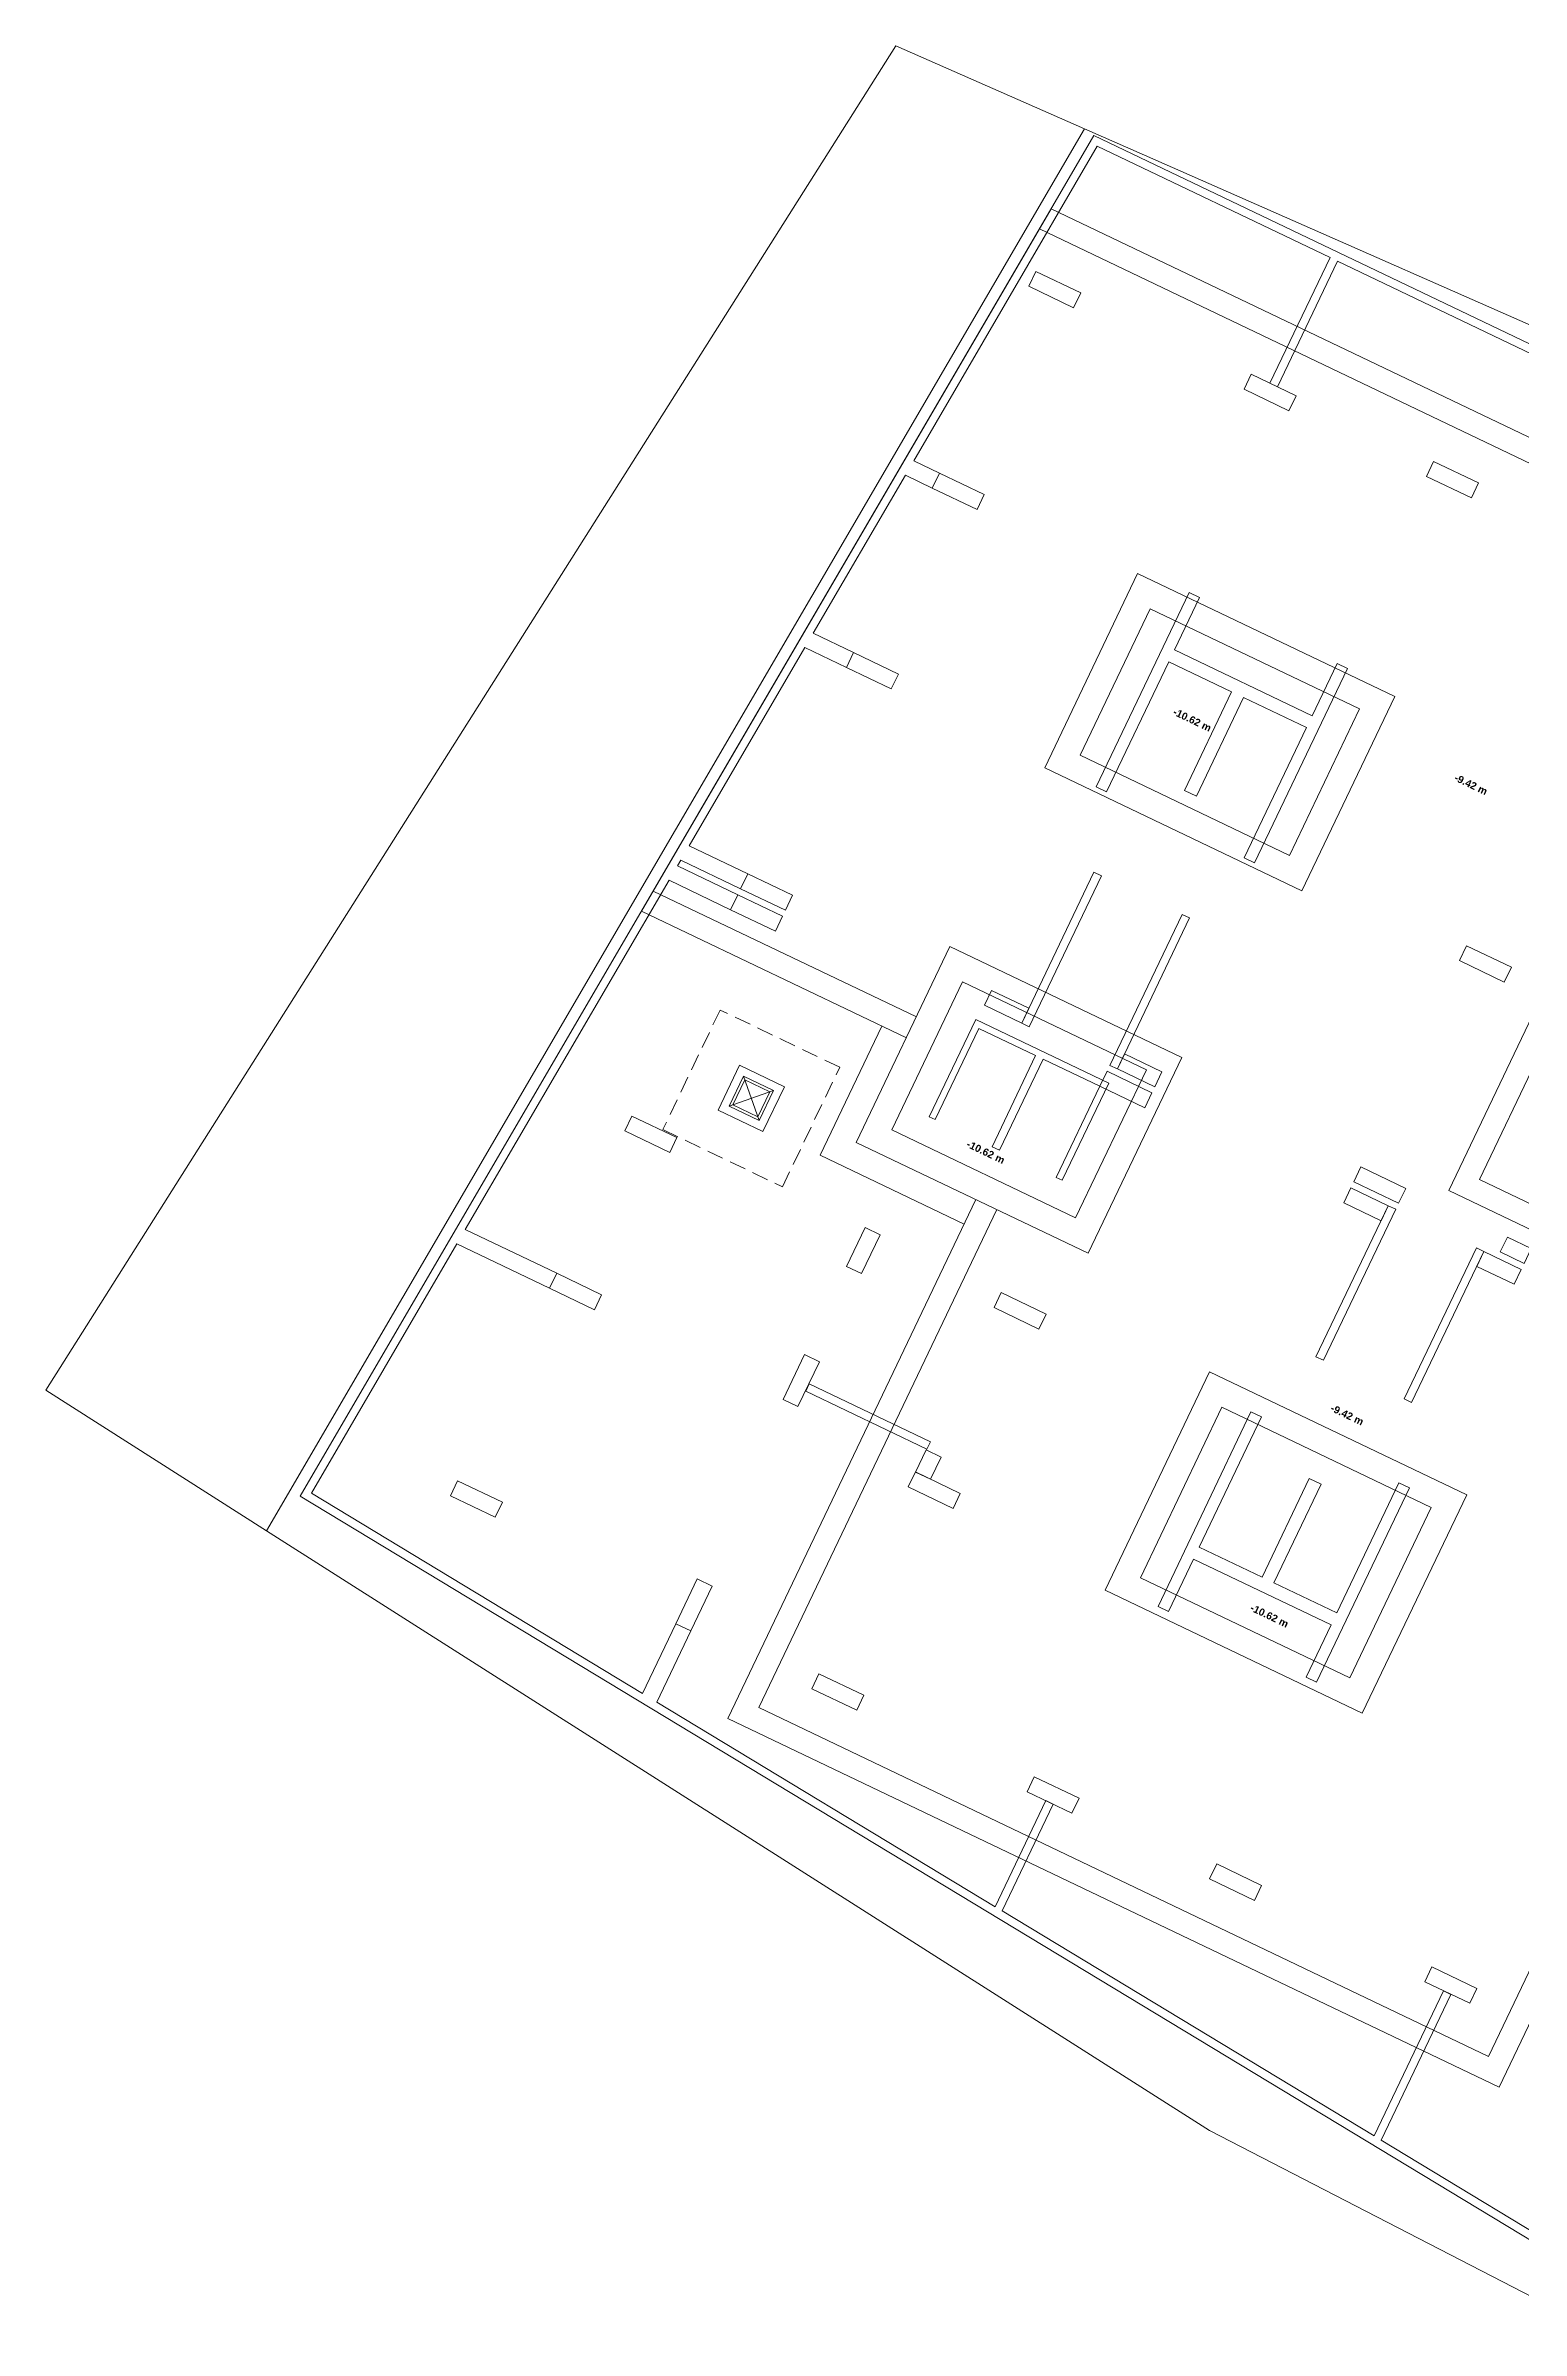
# Model space of a CAD drawing. Header units: metres. Extents: x 7511808.3 to 7511878.3, y 4693245.3 to 4693314.3.
# Drawn here: x 7511808.3 to 7511852.8, y 4693245.3 to 4693314.3 of the extents above; entities that cross this region are included whole.
import ezdxf
from ezdxf.enums import TextEntityAlignment as Align

# ---------------------------------------------------------------- set-up
doc = ezdxf.new("R2010")
doc.units = ezdxf.units.M
doc.linetypes.add('CACHE', pattern=[0.375, 0.25, -0.125])
for name, color, linetype, lineweight in [('bodrumi', 5, 'Continuous', 0), ('krani', 1, 'Continuous', 0), ('muri', 252, 'Continuous', 0), ('NIVEAU', 170, 'Continuous', 0), ('parcela', 7, 'Continuous', 0), ('shtyllat', 1, 'Continuous', 0), ('trapazani', 3, 'Continuous', 0)]:
    doc.layers.add(name, color=color, linetype=linetype, lineweight=lineweight)
doc.styles.add('style2', font='arialbd.ttf', dxfattribs={"height": 20})

msp = doc.modelspace()

# ---------------------------------------------------------------- linework, layer by layer
at = {"layer": 'bodrumi'}
msp.add_lwpolyline([(7511855.345, 4693246.71), (7511877.719, 4693293.499), (7511839.929, 4693311.57), (7511815.983, 4693270.516)], close=True, dxfattribs=at)
at = {"layer": 'krani', "color": 159, "ltscale": 0.5}
for p, q in [((7511828.924, 4693282.282), (7511830.258, 4693282.752)), ((7511829.356, 4693283.184), (7511829.826, 4693281.85))]:
    msp.add_line(p, q, dxfattribs=at)
at = {"layer": 'krani', "linetype": 'CACHE', "ltscale": 2}
msp.add_lwpolyline([(7511826.923, 4693281.578), (7511830.531, 4693279.849), (7511832.259, 4693283.457), (7511828.652, 4693285.185)], close=True, dxfattribs=at)
at = {"layer": 'krani', "lineweight": 5}
msp.add_lwpolyline([(7511828.591, 4693282.165), (7511829.943, 4693281.517), (7511830.592, 4693282.869), (7511829.239, 4693283.518)], close=True, dxfattribs=at)
at = {"layer": 'krani', "color": 159, "ltscale": 0.5}
for points in [[(7511828.924, 4693282.282), (7511829.826, 4693281.85), (7511830.258, 4693282.752), (7511829.356, 4693283.184)], [(7511829.031, 4693282.32), (7511829.788, 4693281.957), (7511830.151, 4693282.714), (7511829.394, 4693283.077)]]:
    msp.add_lwpolyline(points, close=True, dxfattribs=at)
at = {"layer": 'muri', "lineweight": 5}
msp.add_lwpolyline([(7511855.239, 4693247.067), (7511848.597, 4693251.084), (7511850.701, 4693255.484), (7511850.475, 4693255.592), (7511848.382, 4693251.214), (7511837.162, 4693258), (7511838.702, 4693261.221), (7511838.477, 4693261.329), (7511836.947, 4693258.13), (7511826.737, 4693264.305), (7511827.764, 4693266.452), (7511827.312, 4693266.668), (7511826.307, 4693264.565), (7511816.323, 4693270.603), (7511820.711, 4693278.127), (7511823.507, 4693276.79), (7511823.723, 4693277.241), (7511820.964, 4693278.56), (7511827.112, 4693289.099), (7511828.968, 4693288.211), (7511829.184, 4693288.662), (7511827.364, 4693289.533), (7511827.466, 4693289.706), (7511829.27, 4693288.843), (7511829.486, 4693289.294), (7511827.718, 4693290.139), (7511831.207, 4693296.119), (7511832.463, 4693295.519), (7511832.679, 4693295.97), (7511831.459, 4693296.553), (7511834.24, 4693301.32), (7511835.051, 4693300.932), (7511835.267, 4693301.383), (7511834.493, 4693301.753), (7511840.029, 4693311.245), (7511847.051, 4693307.887), (7511845.238, 4693304.097), (7511845.464, 4693303.989), (7511847.276, 4693307.779), (7511859.027, 4693302.16)], dxfattribs=at)
at = {"layer": 'parcela', "flags": 128}
for points in [[(7511839.64, 4693311.774), (7511814.966, 4693269.473), (7511808.304, 4693273.712), (7511819.588, 4693291.563), (7511833.949, 4693314.281), (7511839.64, 4693311.774)], [(7511814.966, 4693269.473), (7511839.64, 4693311.774), (7511841.452, 4693310.975), (7511873.052, 4693297.055), (7511878.341, 4693294.453), (7511872.939, 4693283.093), (7511869.394, 4693275.64), (7511867.394, 4693271.28), (7511855.089, 4693245.348), (7511843.413, 4693251.372), (7511814.966, 4693269.473)]]:
    msp.add_lwpolyline(points, dxfattribs=at)
at = {"layer": 'shtyllat', "lineweight": 5}
for points in [[(7511877.719, 4693293.499), (7511839.929, 4693311.57), (7511815.983, 4693270.516), (7511855.345, 4693246.71)], [(7511830.322, 4693287.564), (7511830.537, 4693288.015), (7511829.184, 4693288.662), (7511828.968, 4693288.211)], [(7511835.141, 4693281.879), (7511834.96, 4693281.965), (7511836.362, 4693284.897), (7511840.377, 4693282.978), (7511838.975, 4693280.046), (7511838.794, 4693280.132), (7511840.11, 4693282.883), (7511838.396, 4693283.703), (7511837.08, 4693280.952), (7511836.855, 4693281.059), (7511838.17, 4693283.811), (7511836.456, 4693284.631)], [(7511827.129, 4693280.888), (7511827.345, 4693281.339), (7511825.992, 4693281.986), (7511825.776, 4693281.535)], [(7511833.48, 4693278.406), (7511833.029, 4693278.621), (7511832.468, 4693277.449), (7511832.919, 4693277.233)], [(7511852.401, 4693278.336), (7511852.185, 4693277.885), (7511852.907, 4693277.54), (7511853.123, 4693277.991)], [(7511824.86, 4693276.143), (7511825.076, 4693276.594), (7511823.723, 4693277.241), (7511823.507, 4693276.79)], [(7511831.646, 4693274.572), (7511831.195, 4693274.787), (7511830.548, 4693273.434), (7511830.999, 4693273.218)], [(7511834.886, 4693271.93), (7511831.233, 4693273.68), (7511831.342, 4693273.905), (7511834.994, 4693272.155)], [(7511821.866, 4693269.882), (7511822.082, 4693270.333), (7511820.729, 4693270.98), (7511820.513, 4693270.529)], [(7511828.411, 4693267.805), (7511827.96, 4693268.021), (7511827.312, 4693266.668), (7511827.764, 4693266.452)]]:
    msp.add_lwpolyline(points, close=True, dxfattribs=at)
at = {"layer": 'shtyllat'}
for points in [[(7511838.179, 4693307.472), (7511837.963, 4693307.021), (7511839.316, 4693306.374), (7511839.532, 4693306.825)], [(7511844.674, 4693304.366), (7511844.459, 4693303.915), (7511845.812, 4693303.268), (7511846.028, 4693303.719)], [(7511835.267, 4693301.383), (7511835.051, 4693300.932), (7511836.404, 4693300.285), (7511836.62, 4693300.736)], [(7511850.178, 4693301.735), (7511849.962, 4693301.284), (7511851.315, 4693300.637), (7511851.531, 4693301.088)], [(7511840.312, 4693291.766), (7511839.996, 4693291.917), (7511842.8, 4693297.781), (7511843.116, 4693297.63), (7511842.361, 4693296.051), (7511846.511, 4693294.066), (7511847.266, 4693295.645), (7511847.581, 4693295.494), (7511844.777, 4693289.63), (7511844.462, 4693289.781), (7511846.338, 4693293.705), (7511844.444, 4693294.611), (7511843.02, 4693291.634), (7511842.659, 4693291.807), (7511844.083, 4693294.784), (7511842.188, 4693295.69)], [(7511832.679, 4693295.97), (7511832.463, 4693295.519), (7511833.816, 4693294.872), (7511834.032, 4693295.323)], [(7511830.624, 4693288.196), (7511830.839, 4693288.647), (7511829.486, 4693289.294), (7511829.27, 4693288.843)], [(7511837.751, 4693284.788), (7511837.976, 4693284.68), (7511840.155, 4693289.236), (7511839.929, 4693289.343)], [(7511840.412, 4693283.515), (7511840.638, 4693283.407), (7511842.816, 4693287.963), (7511842.591, 4693288.071)], [(7511851.173, 4693287.126), (7511850.957, 4693286.675), (7511852.31, 4693286.028), (7511852.526, 4693286.479)], [(7511836.839, 4693285.778), (7511836.623, 4693285.327), (7511837.751, 4693284.788), (7511837.966, 4693285.239)], [(7511841.463, 4693282.236), (7511841.679, 4693282.687), (7511840.326, 4693283.335), (7511840.11, 4693282.883)], [(7511840.853, 4693283.858), (7511840.638, 4693283.407), (7511841.765, 4693282.868), (7511841.981, 4693283.319)], [(7511847.98, 4693280.45), (7511847.765, 4693279.999), (7511849.118, 4693279.352), (7511849.334, 4693279.803)], [(7511849.032, 4693279.171), (7511848.806, 4693279.279), (7511846.628, 4693274.723), (7511846.853, 4693274.616)], [(7511848.59, 4693278.828), (7511848.806, 4693279.279), (7511847.678, 4693279.819), (7511847.463, 4693279.367)], [(7511851.693, 4693277.899), (7511851.467, 4693278.007), (7511849.289, 4693273.451), (7511849.514, 4693273.343)], [(7511852.605, 4693276.908), (7511852.821, 4693277.36), (7511851.693, 4693277.899), (7511851.477, 4693277.448)], [(7511838.271, 4693275.56), (7511838.487, 4693276.011), (7511837.133, 4693276.659), (7511836.918, 4693276.207)], [(7511849.132, 4693270.921), (7511849.448, 4693270.77), (7511846.644, 4693264.906), (7511846.328, 4693265.057), (7511847.083, 4693266.636), (7511842.933, 4693268.62), (7511842.178, 4693267.041), (7511841.862, 4693267.192), (7511844.666, 4693273.056), (7511844.982, 4693272.905), (7511843.106, 4693268.981), (7511845, 4693268.075), (7511846.424, 4693271.052), (7511846.785, 4693270.88), (7511845.361, 4693267.902), (7511847.256, 4693266.996)], [(7511835.683, 4693270.147), (7511835.898, 4693270.598), (7511834.545, 4693271.246), (7511834.329, 4693270.795)], [(7511832.771, 4693264.058), (7511832.986, 4693264.509), (7511831.633, 4693265.156), (7511831.417, 4693264.705)], [(7511839.266, 4693260.952), (7511839.482, 4693261.403), (7511838.129, 4693262.05), (7511837.913, 4693261.599)], [(7511844.769, 4693258.32), (7511844.985, 4693258.771), (7511843.632, 4693259.418), (7511843.416, 4693258.967)], [(7511851.265, 4693255.214), (7511851.481, 4693255.665), (7511850.127, 4693256.312), (7511849.912, 4693255.861)]]:
    msp.add_lwpolyline(points, close=True, dxfattribs=at)
at = {"layer": 'shtyllat', "lineweight": 5, "ltscale": 0.5}
msp.add_lwpolyline([(7511834.864, 4693271.913), (7511835.315, 4693271.697), (7511834.996, 4693271.03), (7511834.545, 4693271.245)], close=True, dxfattribs=at)
at = {"layer": 'trapazani', "lineweight": 5, "ltscale": 2}
for points in [[(7511836.368, 4693279.463), (7511828.884, 4693263.811), (7511852.159, 4693252.68), (7511862.707, 4693274.738), (7511851.565, 4693280.066), (7511860.56, 4693298.876), (7511838.639, 4693309.358), (7511826.279, 4693288.167), (7511834.27, 4693284.346)], [(7511837, 4693279.161), (7511829.817, 4693264.14), (7511851.83, 4693253.614), (7511861.774, 4693274.409), (7511850.632, 4693279.736), (7511859.627, 4693298.546), (7511838.286, 4693308.752), (7511826.633, 4693288.774), (7511834.572, 4693284.978)], [(7511836.015, 4693278.723), (7511831.666, 4693280.803), (7511833.53, 4693284.7)]]:
    msp.add_lwpolyline(points, dxfattribs=at)
at = {"layer": 'trapazani', "ltscale": 2}
for points in [[(7511838.443, 4693292.493), (7511846.201, 4693288.783), (7511849.005, 4693294.647), (7511841.247, 4693298.357)], [(7511839.509, 4693292.87), (7511845.825, 4693289.85), (7511847.938, 4693294.27), (7511841.623, 4693297.29)]]:
    msp.add_lwpolyline(points, close=True, dxfattribs=at)
at = {"layer": 'trapazani', "lineweight": 5, "ltscale": 2}
for points in [[(7511832.76, 4693281.189), (7511839.752, 4693277.845), (7511842.577, 4693283.754), (7511835.585, 4693287.098)], [(7511833.827, 4693281.565), (7511839.375, 4693278.912), (7511841.51, 4693283.378), (7511835.962, 4693286.031)], [(7511840.266, 4693267.679), (7511848.024, 4693263.968), (7511851.174, 4693270.554), (7511843.415, 4693274.264)], [(7511841.333, 4693268.055), (7511847.648, 4693265.035), (7511850.107, 4693270.178), (7511843.792, 4693273.197)]]:
    msp.add_lwpolyline(points, close=True, dxfattribs=at)

# ---------------------------------------------------------------- texts
at = {"layer": 'NIVEAU', "style": 'style2'}
for s, p in [('-10.62 m', (7511842.896, 4693293.94)), ('-9.42 m', (7511851.304, 4693291.99)), ('-10.62 m', (7511836.665, 4693280.899)), ('-9.42 m', (7511847.569, 4693272.97)), ('-10.62 m', (7511845.224, 4693266.907))]:
    msp.add_text(s, height=0.22, rotation=334.44329, dxfattribs=at).set_placement(p, align=Align.MIDDLE_CENTER)

doc.saveas('drawing.dxf')
